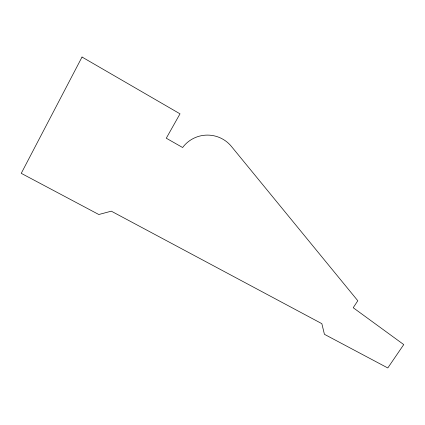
<?xml version="1.0" encoding="UTF-8"?>
<svg xmlns="http://www.w3.org/2000/svg" width="425" height="425" viewBox="0 0 425 425"><rect width="100%" height="100%" fill="white"/><g stroke="black" fill="none" stroke-linecap="round" stroke-linejoin="round"><path stroke-width="0.64" d="M82.03 57.04L21.25 173.336L98.807 214.513L111.308 211.177L321.847 323.664L324.429 334.316L387.786 367.96L403.75 344.585L353.212 307.727L357.802 300.746L231.402 146.402A30.786 30.393 3.1 0 0 182.628 147.518L166.276 138.221L180.009 113.826L82.03 57.04"/></g></svg>
